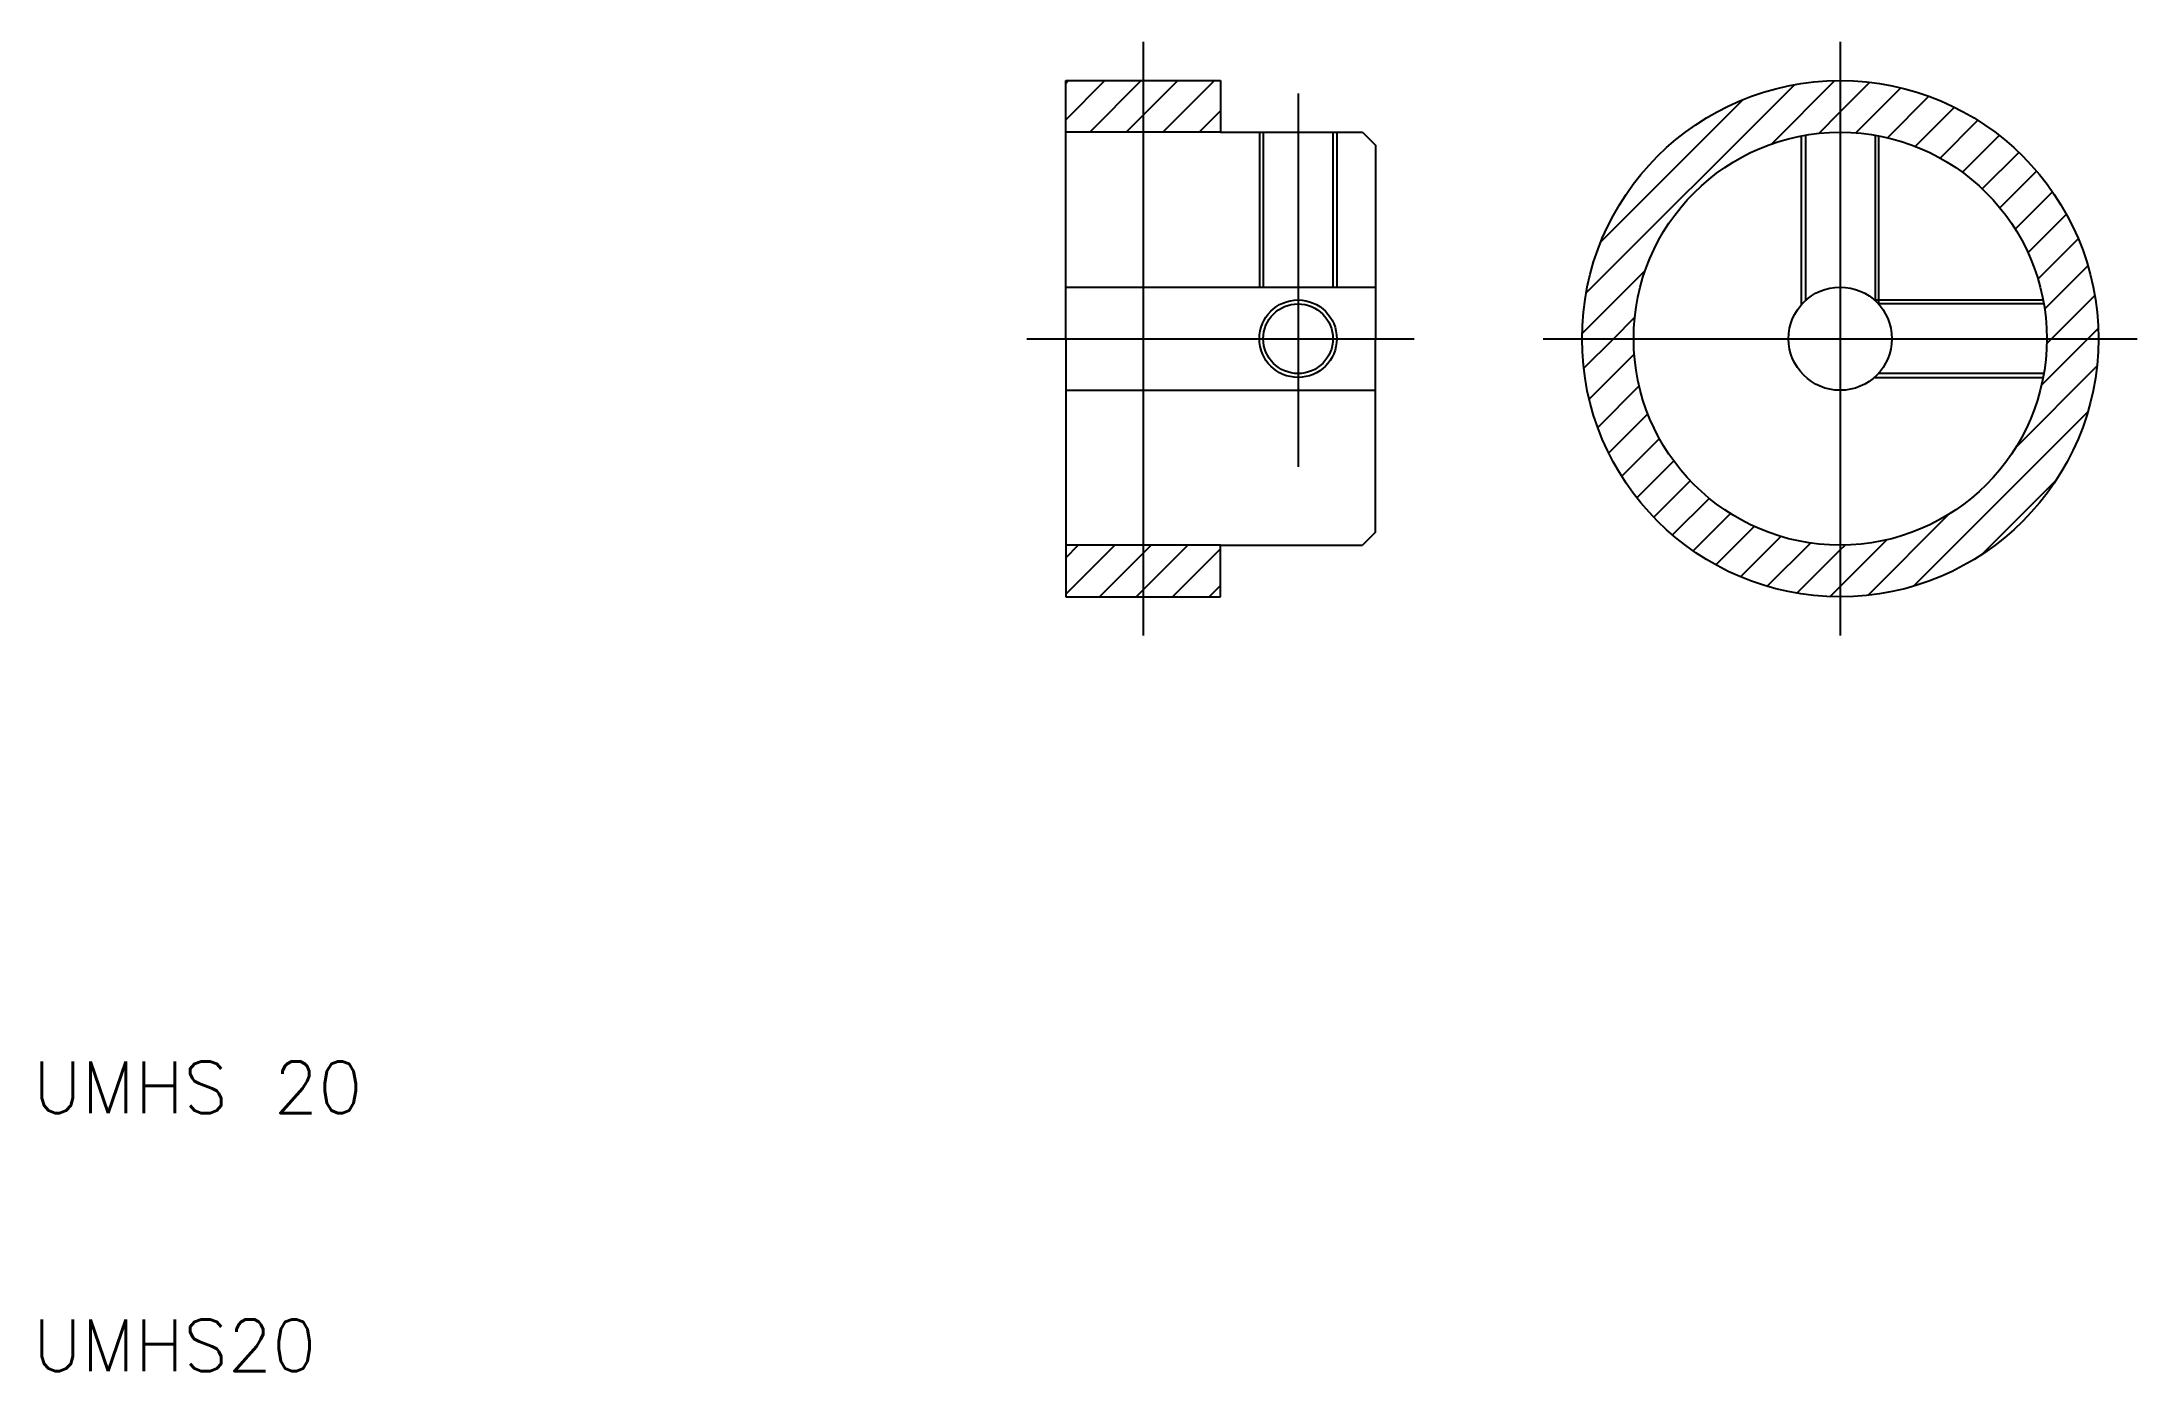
# Model space of a CAD drawing. Extents: x 10.3 to 91.5, y 10 to 61.5.
import ezdxf

# ---------------------------------------------------------------- set-up
doc = ezdxf.new("R2010")
doc.units = 0
doc.linetypes.add('CENTER', pattern=[50.8, 31.75, -6.35, 6.35, -6.35])
doc.linetypes.add('DASHED', pattern=[19.05, 12.7, -6.35])
doc.layers.get('0').update_dxf_attribs({"linetype": 'CONTINUOUS'})
doc.layers.add('CENTER', color=1, linetype='CENTER')
doc.styles.get("Standard").update_dxf_attribs({"font": 'txt.shx'})

# ---------------------------------------------------------------- blocks, each defined once
blk = doc.blocks.new('*X2')
at = {"color": 0, "linetype": 'CONTINUOUS'}
for p, q in [((50, 58.485), (51.515, 60)), ((50, 59.899), (50.101, 60)), ((50.929, 58), (52.929, 60)), ((53, 58.657), (54.343, 60)), ((53.757, 58), (55.757, 60)), ((70.159, 51.774), (78.226, 59.841)), ((70.736, 53.765), (76.235, 59.264)), ((77.346, 57.547), (79.797, 59.998)), ((80, 58.787), (81.147, 59.934)), ((80.605, 57.977), (82.348, 59.72)), ((81.83, 57.788), (83.434, 59.392)), ((52.343, 58), (53, 58.657)), ((55.172, 58), (56, 58.828)), ((79.17, 57.957), (80, 58.787)), ((82.908, 57.453), (84.424, 58.968)), ((83.871, 57.001), (85.331, 58.461)), ((84.734, 56.449), (86.161, 57.877)), ((85.504, 55.806), (86.919, 57.22)), ((86.186, 55.073), (87.605, 56.493)), ((86.777, 54.25), (88.221, 55.694)), ((87.273, 53.332), (88.762, 54.82)), ((87.661, 52.305), (89.222, 53.867)), ((87.917, 51.148), (89.593, 52.824)), ((70.002, 50.203), (72.453, 52.654)), ((88.184, 50), (89.859, 51.675)), ((71.213, 50), (72.043, 50.83)), ((89.598, 50), (89.992, 50.394)), ((70.066, 48.853), (71.213, 50)), ((87.794, 48.196), (89.598, 50)), ((87.998, 49.814), (88.184, 50)), ((70.28, 47.652), (72.023, 49.395)), ((86.803, 45.791), (89.943, 48.93)), ((70.608, 46.566), (72.212, 48.17)), ((71.032, 45.576), (72.547, 47.092)), ((82.837, 40.411), (89.589, 47.163)), ((71.539, 44.669), (72.999, 46.129)), ((72.123, 43.839), (73.551, 45.266)), ((72.78, 43.081), (74.194, 44.496)), ((85.468, 41.627), (88.373, 44.532)), ((73.507, 42.395), (74.927, 43.814)), ((74.306, 41.779), (75.75, 43.223)), ((81.07, 40.057), (84.209, 43.197)), ((75.18, 41.238), (76.668, 42.727)), ((76.133, 40.778), (77.695, 42.339)), ((80, 40.402), (81.804, 42.206)), ((50, 40.101), (51.899, 42)), ((50, 41.515), (50.485, 42)), ((51.314, 40), (53, 41.686)), ((53, 40.272), (54.728, 42)), ((53, 41.686), (53.314, 42)), ((54.142, 40), (56, 41.858)), ((77.176, 40.407), (78.852, 42.083)), ((78.325, 40.141), (80, 41.816)), ((80, 41.816), (80.186, 42.002)), ((52.728, 40), (53, 40.272)), ((55.556, 40), (56, 40.444)), ((79.606, 40.008), (80, 40.402))]:
    blk.add_line(p, q, dxfattribs=at)

msp = doc.modelspace()

# ---------------------------------------------------------------- linework, layer by layer
for p, q in [((50, 50), (50, 60)), ((50, 60), (56, 60)), ((56, 60), (56, 58)), ((56, 58), (61.5, 58)), ((61.5, 58), (62, 57.5)), ((62, 57.5), (62, 50)), ((50, 50), (50, 40)), ((62, 42.5), (62, 50)), ((62, 42.5), (61.5, 42)), ((56, 42), (61.5, 42)), ((56, 40), (56, 42)), ((50, 40), (56, 40))]:
    msp.add_line(p, q)
at = {"color": 7, "linetype": 'CONTINUOUS'}
for p, q in [((56, 58), (50, 58)), ((57.65, 58), (57.65, 52)), ((60.35, 58), (60.35, 52)), ((50, 52), (62, 52)), ((50, 48), (62, 48)), ((56, 42), (50, 42))]:
    msp.add_line(p, q, dxfattribs=at)
at = {"color": 3, "linetype": 'CONTINUOUS'}
for p, q in [((57.5, 58), (57.5, 52)), ((60.5, 58), (60.5, 52))]:
    msp.add_line(p, q, dxfattribs=at)
at = {"color": 3, "linetype": 'DASHED'}
for p, q in [((78.5, 51.323), (78.5, 57.858)), ((78.65, 57.885), (78.65, 51.476)), ((81.35, 57.885), (81.35, 51.476)), ((81.5, 51.323), (81.5, 57.858)), ((81.323, 51.5), (87.858, 51.5)), ((87.885, 51.35), (81.476, 51.35)), ((81.323, 48.5), (87.858, 48.5)), ((87.885, 48.65), (81.476, 48.65))]:
    msp.add_line(p, q, dxfattribs=at)
for radius in [10, 8, 2]:
    msp.add_circle((80, 50), radius)
at = {"color": 3, "linetype": 'CONTINUOUS'}
msp.add_circle((59, 50), 1.5, dxfattribs=at)
at = {"color": 7, "linetype": 'CONTINUOUS'}
msp.add_circle((59, 50), 1.35, dxfattribs=at)
at = {"layer": 'CENTER', "color": 1, "linetype": 'CENTER'}
for p, q in [((53, 61.5), (53, 38.5)), ((80, 61.5), (80, 38.5)), ((59, 59.5), (59, 45.038)), ((48.5, 50), (63.5, 50)), ((68.5, 50), (91.5, 50))]:
    msp.add_line(p, q, dxfattribs=at)

# ---------------------------------------------------------------- block references
at = {"color": 3, "linetype": 'CONTINUOUS'}
msp.add_blockref('*X2', (0, 0), dxfattribs=at)

# ---------------------------------------------------------------- texts
for s, p in [('UMHS 20', (10, 20)), ('UMHS20', (10, 10))]:
    msp.add_text(s, height=2).set_placement(p)

doc.saveas('drawing.dxf')
